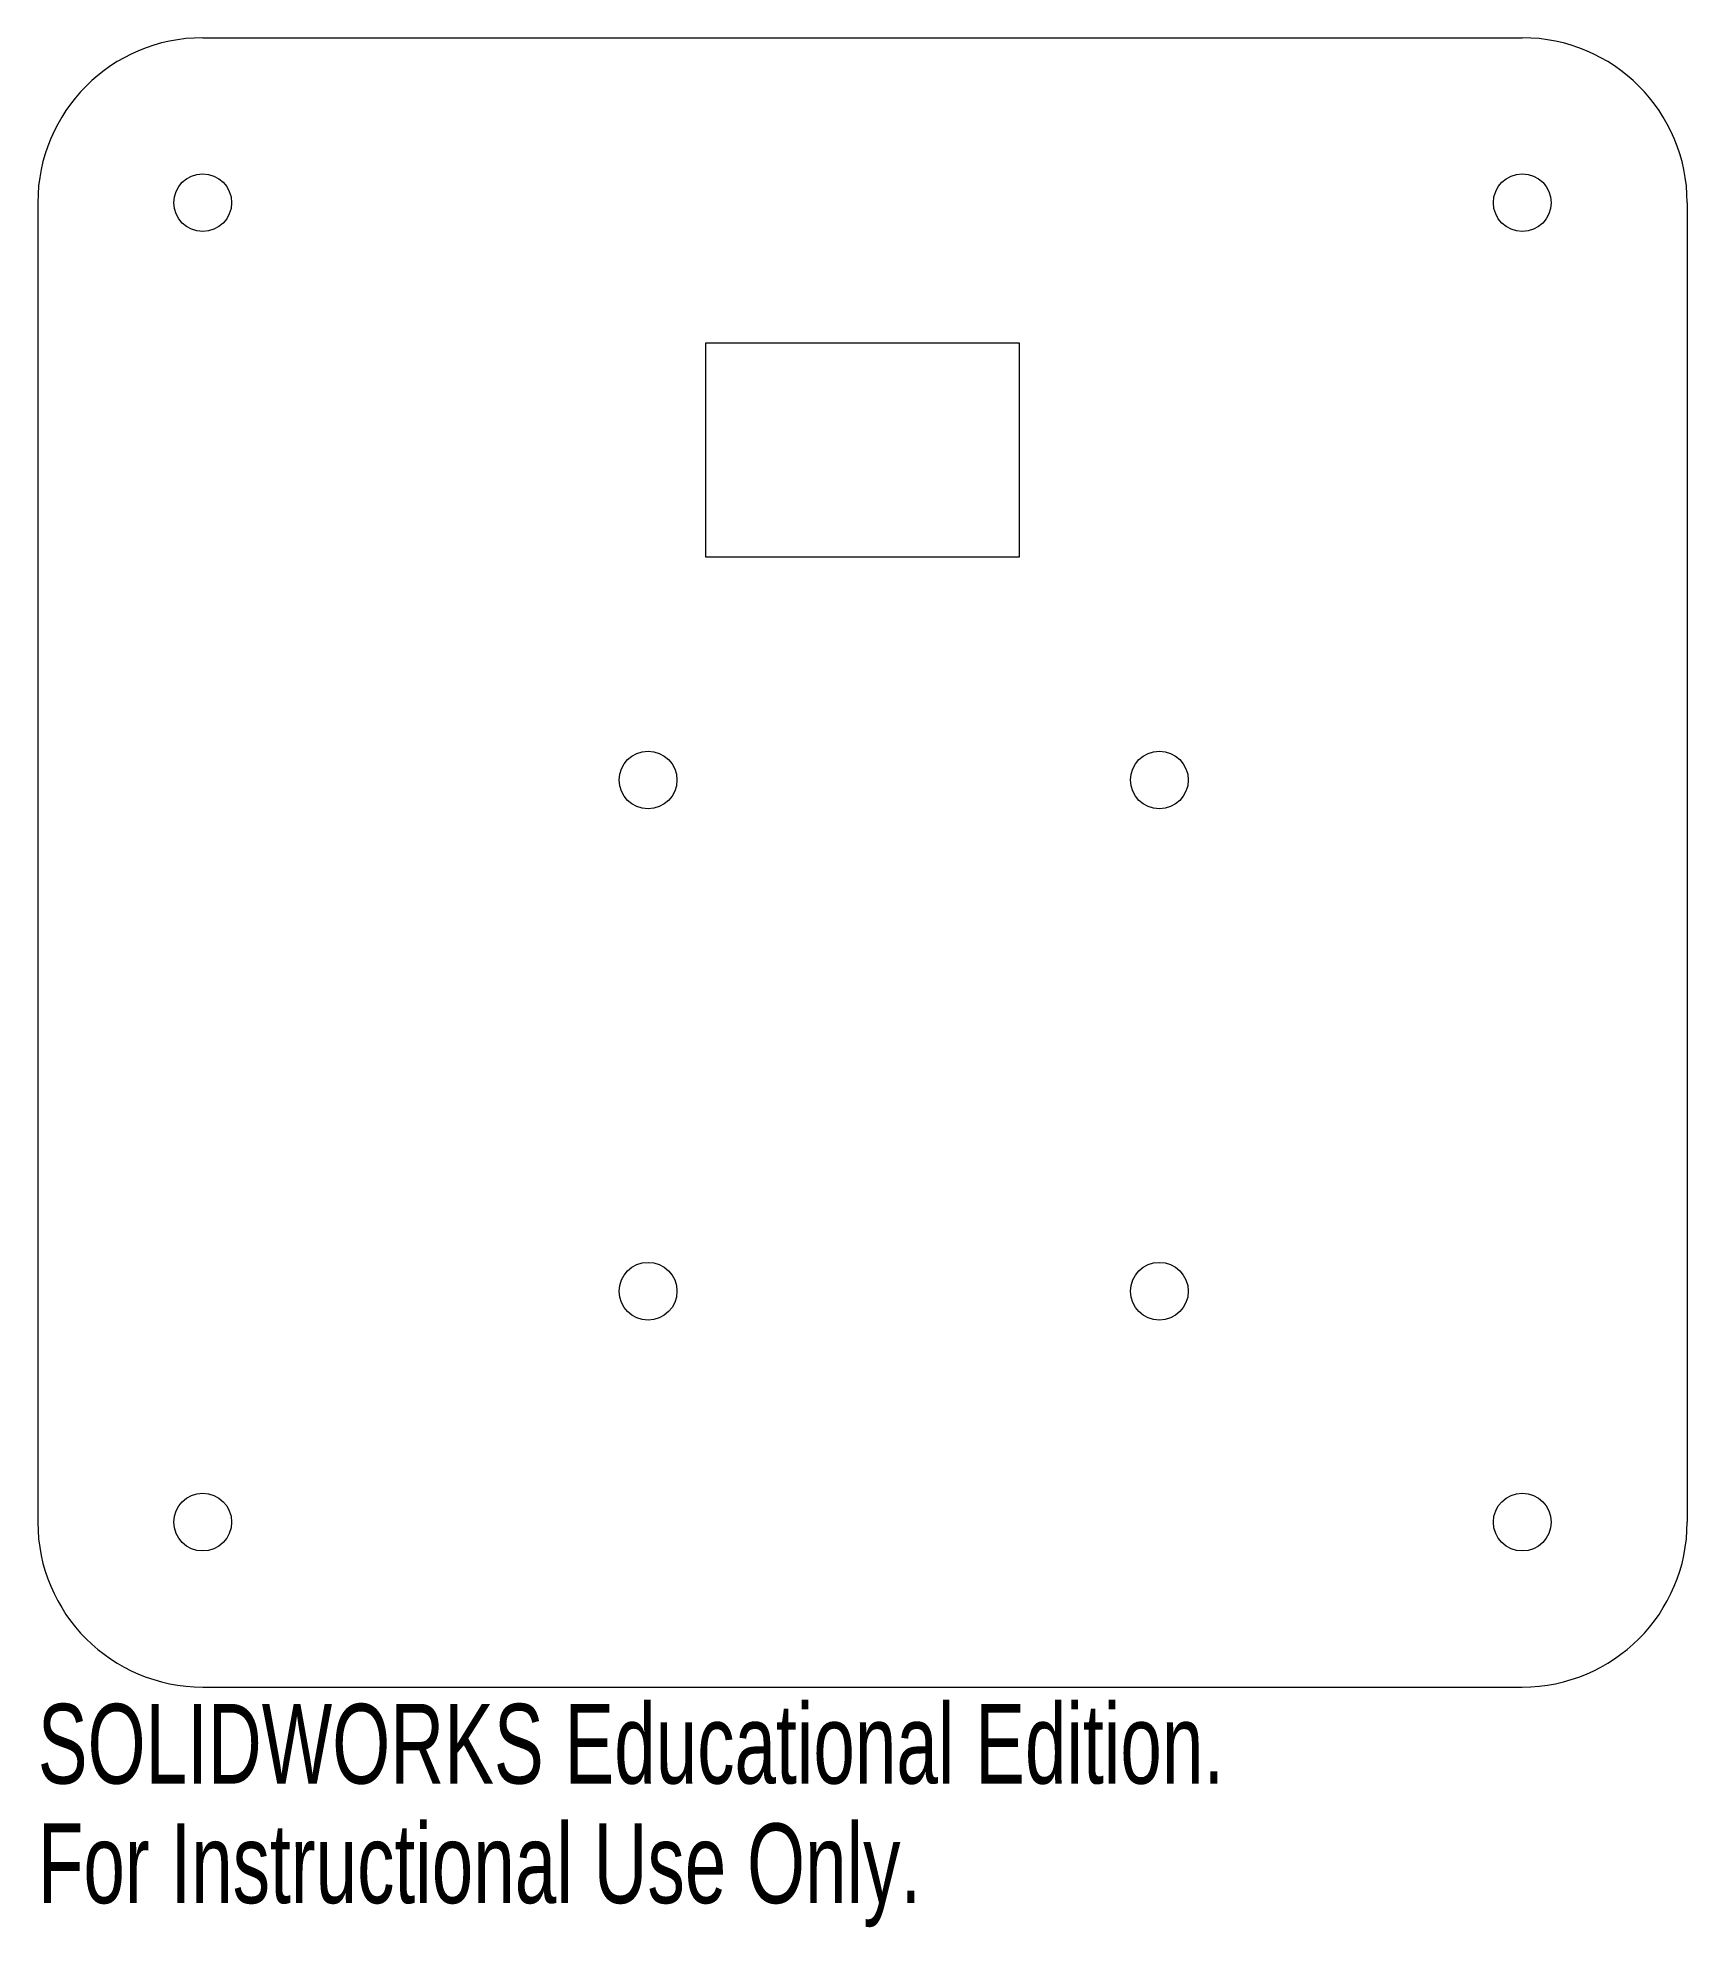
# Model space of a CAD drawing. Header units: millimetres. Extents: x -50 to 50, y -65 to 50.
import ezdxf

# ---------------------------------------------------------------- set-up
doc = ezdxf.new("R2010")
doc.units = ezdxf.units.MM
doc.styles.add('SLDTEXTSTYLE0', font='TXT', dxfattribs={"width": 0.7})

msp = doc.modelspace()

# ---------------------------------------------------------------- linework, layer by layer
at = {"color": 7, "linetype": 'Continuous', "lineweight": 15}
for p, q in [((-40, 50), (40, 50)), ((-50, 40), (-50, -40)), ((50, 40), (50, -40)), ((-40, -50), (40, -50))]:
    msp.add_line(p, q, dxfattribs=at)
at = {"color": 1, "linetype": 'Continuous', "lineweight": 15}
for p, q in [((-9.5, 18.5), (-9.5, 31.5)), ((-9.5, 31.5), (9.5, 31.5)), ((9.5, 31.5), (9.5, 18.5)), ((9.5, 18.5), (-9.5, 18.5))]:
    msp.add_line(p, q, dxfattribs=at)
for centre in [(-40, 40), (40, 40), (-13, 5), (18, 5), (-13, -26), (18, -26), (-40, -40), (40, -40)]:
    msp.add_circle(centre, 1.75, dxfattribs=at)
at = {"color": 7, "linetype": 'Continuous', "lineweight": 15}
for centre, start, end in [((-40, 40), 90, 180), ((40, 40), 0, 90), ((-40, -40), 180, 270), ((40, -40), 270, 0)]:
    msp.add_arc(centre, 10, start, end, dxfattribs=at)

# ---------------------------------------------------------------- texts
at = {"color": 7, "linetype": 'Continuous', "char_height": 4.8336, "attachment_point": 1, "style": 'SLDTEXTSTYLE0'}
for s, insert in [('SOLIDWORKS Educational Edition.', (-50, -51.02)), ('For Instructional Use Only.', (-50, -58.27))]:
    msp.add_mtext(s, dxfattribs=dict(at, insert=insert))

doc.saveas('drawing.dxf')
